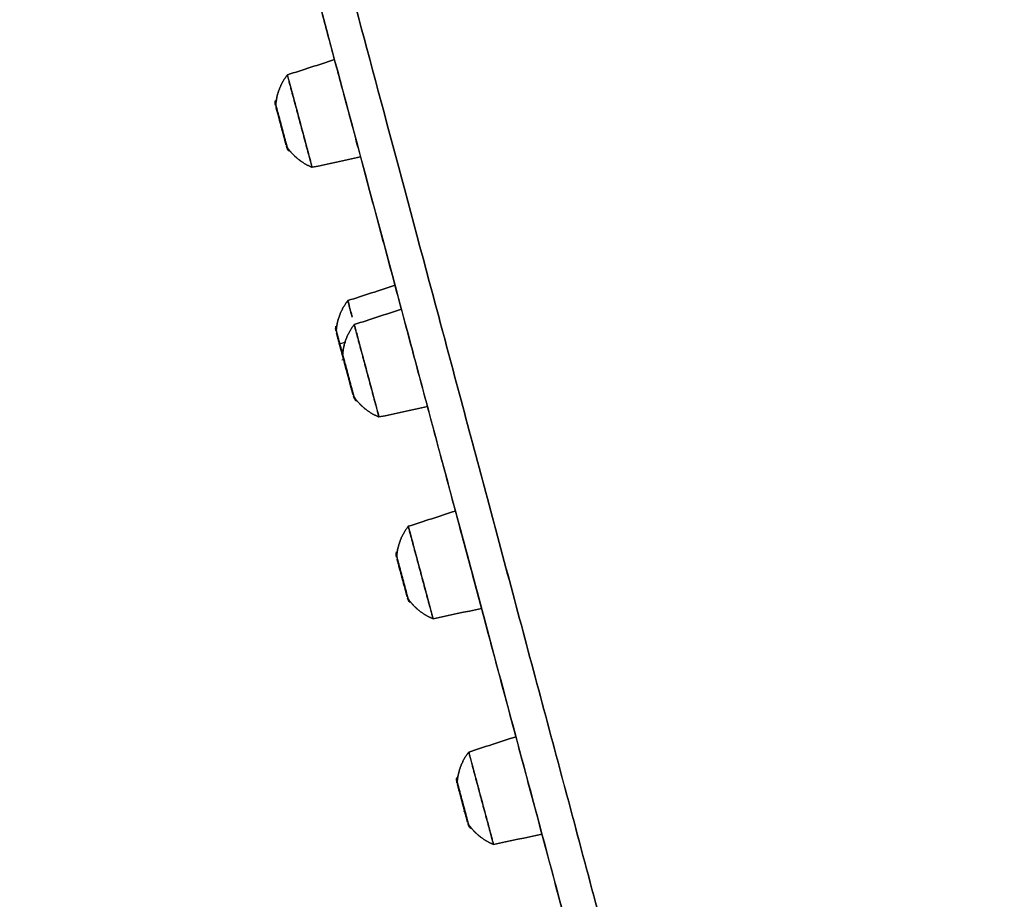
# Model space of a CAD drawing. Header units: inches. Extents: x 1105 to 1525, y -292 to 302.
# Drawn here: x 1392.02 to 1419.73, y 52.12 to 76.97 of the extents above; entities that cross this region are included whole.
import ezdxf

# ---------------------------------------------------------------- set-up
doc = ezdxf.new("R2010")
doc.units = ezdxf.units.IN
doc.header["$LTSCALE"] = 2.42
doc.header["$MEASUREMENT"] = 0
doc.header["$PDMODE"] = 3
doc.header["$PDSIZE"] = 0.3125
doc.layers.get('0').update_dxf_attribs({"linetype": 'CONTINUOUS'})
doc.layers.get('Defpoints').update_dxf_attribs({"linetype": 'CONTINUOUS'})
doc.layers.add('DIM', color=3, linetype='CONTINUOUS', lineweight=18)
doc.styles.get("Standard").update_dxf_attribs({"font": 'arial.ttf', "width": 0.8})
doc.dimstyles.new('ISO-25', dxfattribs={"dimtxt": 5, "dimasz": 2.5, "dimexe": 1.25, "dimexo": 0.625, "dimgap": 2, "dimtad": 1, "dimtih": 1, "dimtoh": 1, "dimdec": 1, "dimdsep": 46, "dimtxsty": 'Standard', "dimcen": 0, "dimclrd": 3, "dimclre": 3, "dimclrt": 4, "dimadec": 0, "dimazin": 0, "dimtfac": 1, "dimtdec": 1, "dimtmove": 0, "dimatfit": 3, "dimfxl": 1, "dimarcsym": 0})

# ---------------------------------------------------------------- blocks, each defined once
blk = doc.blocks.new('*D5')
at = {"layer": 'Defpoints', "color": 0, "transparency": 16777216}
for p in [(1398.948, 98.392), (1453.97, -172.568), (1384.677, -186.639)]:
    blk.add_point(p, dxfattribs=at)
at = {"layer": 'DIM', "color": 3, "lineweight": -2, "transparency": 16777216}
for p, q in [((1398.336, 98.268), (1328.43, 84.072)), ((1330.65, 79.421), (1356.242, -46.606)), ((1383.682, -181.739), (1358.091, -55.712)), ((1453.358, -172.693), (1383.452, -186.888))]:
    blk.add_line(p, q, dxfattribs=at)
at = {"layer": 'DIM', "color": 3, "transparency": 16777216}
for points in [[(1331.467, 79.587), (1329.833, 79.255), (1329.655, 84.321)], [(1384.499, -181.573), (1382.866, -181.905), (1384.677, -186.639)]]:
    blk.add_solid(points, dxfattribs=at)
at = {"layer": 'DIM', "color": 4, "transparency": 16777216, "insert": (1357.166, -51.159), "char_height": 5, "attachment_point": 5}
blk.add_mtext('276.5', dxfattribs=at)

msp = doc.modelspace()

# ---------------------------------------------------------------- linework, layer by layer
at = {"linetype": 'Continuous', "lineweight": 18, "extrusion": (0, 1, 0)}
for p, q in [((1401.224, 67.858), (1401.024, 67.789)), ((1401.123, 67.358), (1401.192, 67.371)), ((1404.555, 54.61), (1404.614, 54.622))]:
    msp.add_line(p, q, dxfattribs=at)
at = {"linetype": 'Continuous', "lineweight": 18}
for points, degree, knots in [([(1396.102, 97.533), (1396.116, 97.482), (1396.179, 97.247), (1396.48, 96.122), (1397.315, 93.007), (1398.669, 87.949), (1400.035, 82.851), (1401.188, 78.544), (1402.462, 73.789), (1403.842, 68.637), (1405.317, 63.133), (1406.87, 57.334), (1408.218, 52.3), (1409.321, 48.182), (1410.438, 44.012), (1411.855, 38.724), (1412.999, 34.452), (1413.571, 32.316)], 3, [0, 0, 0, 0, 0.037582, 0.101744, 0.230066, 0.358388, 0.422549, 0.486711, 0.550872, 0.615033, 0.679194, 0.743355, 0.807516, 0.839597, 0.871678, 0.935839, 1, 1, 1, 1]), ([(1413.571, 32.316), (1412.999, 34.452), (1411.855, 38.724), (1410.155, 45.07), (1408.488, 51.293), (1406.87, 57.334), (1405.316, 63.134), (1403.842, 68.637), (1402.462, 73.79), (1401.189, 78.543), (1400.035, 82.852), (1399.011, 86.674), (1398.127, 89.972), (1397.393, 92.715), (1396.814, 94.877), (1396.396, 96.435), (1396.181, 97.237), (1396.118, 97.472), (1396.105, 97.524)], 3, [0, 0, 0, 0, 0.064296, 0.128593, 0.192889, 0.257185, 0.321481, 0.385778, 0.450074, 0.51437, 0.578667, 0.642963, 0.707259, 0.771555, 0.835852, 0.900148, 0.964444, 1, 1, 1, 1]), ([(1412.632, 32.107), (1410.937, 38.433), (1407.612, 50.843), (1404.48, 62.533), (1401.661, 73.054), (1399.263, 82.001), (1397.38, 89.031), (1396.082, 93.873), (1395.535, 95.916), (1395.46, 96.195)], 2, [0, 0, 0, 0.130629, 0.261259, 0.391888, 0.522517, 0.653147, 0.783776, 0.914405, 1, 1, 1]), ([(1395.501, 96.041), (1395.502, 96.038), (1395.558, 95.83), (1395.724, 95.209), (1396.135, 93.675), (1396.705, 91.547), (1397.428, 88.848), (1398.298, 85.602), (1399.306, 81.841), (1400.442, 77.601), (1401.696, 72.923), (1403.054, 67.851), (1404.506, 62.436), (1406.035, 56.728), (1407.628, 50.784), (1409.269, 44.659), (1410.942, 38.414), (1412.069, 34.21), (1412.632, 32.107)], 3, [0, 0, 0, 0, 0.000916, 0.067521, 0.134127, 0.200733, 0.267338, 0.333944, 0.40055, 0.467155, 0.533761, 0.600366, 0.666972, 0.733578, 0.800183, 0.866789, 0.933394, 1, 1, 1, 1]), ([(1399.583, 75.405), (1399.583, 75.405), (1399.585, 75.396), (1399.594, 75.363), (1399.601, 75.338), (1399.618, 75.273), (1399.629, 75.232), (1399.655, 75.137), (1399.669, 75.083), (1399.701, 74.962), (1399.719, 74.896), (1399.757, 74.754), (1399.778, 74.678), (1399.82, 74.52), (1399.842, 74.438), (1399.887, 74.271), (1399.91, 74.185), (1399.955, 74.015), (1399.978, 73.929), (1400.023, 73.762), (1400.045, 73.68), (1400.087, 73.522), (1400.108, 73.446), (1400.146, 73.304), (1400.163, 73.238), (1400.196, 73.117), (1400.21, 73.063), (1400.236, 72.968), (1400.247, 72.927), (1400.264, 72.862), (1400.271, 72.837), (1400.28, 72.804), (1400.282, 72.795), (1400.282, 72.795)], 3, [0, 0, 0, 0, 0.0625, 0.0625, 0.125, 0.125, 0.1875, 0.1875, 0.25, 0.25, 0.3125, 0.3125, 0.375, 0.375, 0.4375, 0.4375, 0.5, 0.5, 0.5625, 0.5625, 0.625, 0.625, 0.6875, 0.6875, 0.75, 0.75, 0.8125, 0.8125, 0.875, 0.875, 0.9375, 0.9375, 1, 1, 1, 1]), ([(1399.247, 74.686), (1399.241, 74.662), (1399.239, 74.637), (1399.239, 74.587), (1399.243, 74.562), (1399.249, 74.538)], 3, [0, 0, 0, 0, 0.5, 0.5, 1, 1, 1, 1]), ([(1399.249, 74.538), (1399.243, 74.562), (1399.239, 74.587), (1399.239, 74.637), (1399.241, 74.662), (1399.247, 74.686)], 3, [0, 0, 0, 0, 0.5, 0.5, 1, 1, 1, 1]), ([(1399.575, 73.366), (1399.575, 73.366), (1399.574, 73.37), (1399.57, 73.385), (1399.567, 73.396), (1399.559, 73.426), (1399.554, 73.445), (1399.542, 73.488), (1399.535, 73.513), (1399.521, 73.568), (1399.512, 73.598), (1399.495, 73.663), (1399.486, 73.697), (1399.467, 73.77), (1399.457, 73.807), (1399.436, 73.883), (1399.426, 73.922), (1399.405, 74), (1399.394, 74.039), (1399.374, 74.116), (1399.364, 74.153), (1399.344, 74.225), (1399.335, 74.26), (1399.318, 74.325), (1399.31, 74.355), (1399.295, 74.41), (1399.288, 74.435), (1399.277, 74.478), (1399.272, 74.497), (1399.264, 74.527), (1399.261, 74.538), (1399.257, 74.553), (1399.256, 74.557), (1399.256, 74.557)], 3, [0, 0, 0, 0, 0.06252, 0.06252, 0.12504, 0.12504, 0.187559, 0.187559, 0.250079, 0.250079, 0.312599, 0.312599, 0.375119, 0.375119, 0.437639, 0.437639, 0.500158, 0.500158, 0.562678, 0.562678, 0.625198, 0.625198, 0.687718, 0.687718, 0.750238, 0.750238, 0.812757, 0.812757, 0.875277, 0.875277, 0.937797, 0.937797, 1, 1, 1, 1]), ([(1399.56, 73.379), (1399.566, 73.355), (1399.576, 73.332), (1399.6, 73.288), (1399.615, 73.268), (1399.632, 73.25)], 3, [0, 0, 0, 0, 0.5, 0.5, 1, 1, 1, 1]), ([(1399.632, 73.25), (1399.615, 73.268), (1399.6, 73.288), (1399.576, 73.332), (1399.566, 73.355), (1399.56, 73.379)], 3, [0, 0, 0, 0, 0.5, 0.5, 1, 1, 1, 1]), ([(1401.413, 68.574), (1401.406, 68.599), (1401.4, 68.624), (1401.377, 68.708), (1401.363, 68.762), (1401.337, 68.857), (1401.326, 68.898), (1401.309, 68.963), (1401.302, 68.988), (1401.293, 69.021), (1401.291, 69.03), (1401.291, 69.03)], 3, [0, 0, 0, 0, 0.089409, 0.089409, 0.317056, 0.317056, 0.544704, 0.544704, 0.772352, 0.772352, 1, 1, 1, 1]), ([(1401.291, 69.03), (1401.291, 69.03), (1401.293, 69.021), (1401.302, 68.988), (1401.309, 68.963), (1401.326, 68.898), (1401.337, 68.857), (1401.363, 68.762), (1401.377, 68.708), (1401.4, 68.624), (1401.406, 68.599), (1401.413, 68.574)], 3, [0, 0, 0, 0, 0.227648, 0.227648, 0.455296, 0.455296, 0.682943, 0.682943, 0.910591, 0.910591, 1, 1, 1, 1]), ([(1400.955, 68.311), (1400.95, 68.287), (1400.947, 68.262), (1400.947, 68.212), (1400.951, 68.187), (1400.957, 68.163)], 3, [0, 0, 0, 0, 0.5, 0.5, 1, 1, 1, 1]), ([(1400.957, 68.163), (1400.951, 68.187), (1400.947, 68.212), (1400.947, 68.262), (1400.95, 68.287), (1400.955, 68.311)], 3, [0, 0, 0, 0, 0.5, 0.5, 1, 1, 1, 1]), ([(1401.145, 67.504), (1401.138, 67.532), (1401.131, 67.559), (1401.113, 67.625), (1401.102, 67.664), (1401.082, 67.741), (1401.072, 67.778), (1401.053, 67.85), (1401.043, 67.885), (1401.026, 67.95), (1401.018, 67.98), (1401.003, 68.035), (1400.996, 68.06), (1400.985, 68.103), (1400.98, 68.122), (1400.972, 68.152), (1400.969, 68.163), (1400.965, 68.178), (1400.964, 68.182), (1400.964, 68.182)], 3, [0, 0, 0, 0, 0.080724, 0.080724, 0.195634, 0.195634, 0.310543, 0.310543, 0.425453, 0.425453, 0.540362, 0.540362, 0.655272, 0.655272, 0.770181, 0.770181, 0.885091, 0.885091, 1, 1, 1, 1]), ([(1401.472, 68.354), (1401.472, 68.354), (1401.474, 68.345), (1401.483, 68.312), (1401.49, 68.287), (1401.508, 68.222), (1401.518, 68.181), (1401.544, 68.086), (1401.558, 68.032), (1401.591, 67.911), (1401.609, 67.845), (1401.647, 67.703), (1401.667, 67.627), (1401.709, 67.469), (1401.731, 67.387), (1401.776, 67.22), (1401.799, 67.134), (1401.845, 66.963), (1401.868, 66.878), (1401.912, 66.711), (1401.934, 66.628), (1401.977, 66.471), (1401.997, 66.395), (1402.035, 66.253), (1402.053, 66.187), (1402.085, 66.066), (1402.1, 66.011), (1402.125, 65.917), (1402.136, 65.876), (1402.154, 65.811), (1402.16, 65.786), (1402.169, 65.752), (1402.171, 65.744), (1402.171, 65.744)], 3, [0, 0, 0, 0, 0.0625, 0.0625, 0.125, 0.125, 0.1875, 0.1875, 0.25, 0.25, 0.3125, 0.3125, 0.375, 0.375, 0.4375, 0.4375, 0.5, 0.5, 0.5625, 0.5625, 0.625, 0.625, 0.6875, 0.6875, 0.75, 0.75, 0.8125, 0.8125, 0.875, 0.875, 0.9375, 0.9375, 1, 1, 1, 1]), ([(1401.152, 67.437), (1401.133, 67.506), (1401.054, 67.803), (1400.97, 68.115), (1400.97, 68.115)], 2, [0, 0, 0, 0.148687, 0.574343, 1, 1, 1]), ([(1400.97, 68.115), (1400.97, 68.115), (1400.971, 68.112), (1400.975, 68.098), (1400.977, 68.088), (1400.984, 68.062), (1400.989, 68.045), (1400.999, 68.006), (1401.005, 67.984), (1401.018, 67.935), (1401.026, 67.908), (1401.041, 67.85), (1401.049, 67.819), (1401.067, 67.755), (1401.076, 67.721), (1401.094, 67.653), (1401.103, 67.618), (1401.122, 67.549), (1401.131, 67.514), (1401.144, 67.465), (1401.148, 67.451), (1401.152, 67.437)], 3, [0, 0, 0, 0, 0.106151, 0.106151, 0.212303, 0.212303, 0.318454, 0.318454, 0.424606, 0.424606, 0.530757, 0.530757, 0.636909, 0.636909, 0.74306, 0.74306, 0.849212, 0.849212, 0.955363, 0.955363, 1, 1, 1, 1]), ([(1401.464, 66.315), (1401.464, 66.315), (1401.463, 66.318), (1401.459, 66.334), (1401.456, 66.345), (1401.448, 66.375), (1401.443, 66.393), (1401.431, 66.437), (1401.425, 66.461), (1401.41, 66.517), (1401.402, 66.547), (1401.384, 66.612), (1401.375, 66.646), (1401.356, 66.718), (1401.346, 66.756), (1401.325, 66.832), (1401.315, 66.871), (1401.294, 66.949), (1401.284, 66.988), (1401.263, 67.065), (1401.253, 67.102), (1401.234, 67.174), (1401.225, 67.209), (1401.207, 67.274), (1401.199, 67.304), (1401.184, 67.359), (1401.178, 67.384), (1401.166, 67.427), (1401.161, 67.446), (1401.153, 67.475), (1401.15, 67.487), (1401.146, 67.502), (1401.145, 67.506), (1401.145, 67.506)], 3, [0, 0, 0, 0, 0.06252, 0.06252, 0.12504, 0.12504, 0.187559, 0.187559, 0.250079, 0.250079, 0.312599, 0.312599, 0.375119, 0.375119, 0.437639, 0.437639, 0.500158, 0.500158, 0.562678, 0.562678, 0.625198, 0.625198, 0.687718, 0.687718, 0.750238, 0.750238, 0.812757, 0.812757, 0.875277, 0.875277, 0.937797, 0.937797, 1, 1, 1, 1]), ([(1401.151, 67.439), (1401.151, 67.439), (1401.152, 67.436), (1401.156, 67.422), (1401.158, 67.412), (1401.166, 67.385), (1401.17, 67.369), (1401.18, 67.33), (1401.186, 67.308), (1401.199, 67.259), (1401.207, 67.232), (1401.222, 67.174), (1401.231, 67.143), (1401.248, 67.079), (1401.257, 67.045), (1401.275, 66.977), (1401.284, 66.942), (1401.303, 66.872), (1401.312, 66.838), (1401.331, 66.769), (1401.34, 66.736), (1401.357, 66.672), (1401.365, 66.641), (1401.381, 66.583), (1401.388, 66.556), (1401.401, 66.507), (1401.407, 66.484), (1401.417, 66.446), (1401.422, 66.429), (1401.429, 66.402), (1401.432, 66.392), (1401.435, 66.379), (1401.436, 66.375), (1401.436, 66.375)], 3, [0, 0, 0, 0, 0.0625, 0.0625, 0.125, 0.125, 0.1875, 0.1875, 0.25, 0.25, 0.3125, 0.3125, 0.375, 0.375, 0.4375, 0.4375, 0.5, 0.5, 0.5625, 0.5625, 0.625, 0.625, 0.6875, 0.6875, 0.75, 0.75, 0.8125, 0.8125, 0.875, 0.875, 0.9375, 0.9375, 1, 1, 1, 1]), ([(1401.522, 66.198), (1401.504, 66.217), (1401.489, 66.237), (1401.465, 66.28), (1401.455, 66.304), (1401.449, 66.328)], 3, [0, 0, 0, 0, 0.5, 0.5, 1, 1, 1, 1]), ([(1401.449, 66.328), (1401.455, 66.304), (1401.465, 66.28), (1401.489, 66.237), (1401.504, 66.217), (1401.522, 66.198)], 3, [0, 0, 0, 0, 0.5, 0.5, 1, 1, 1, 1]), ([(1402.999, 62.655), (1402.999, 62.655), (1403.002, 62.646), (1403.01, 62.613), (1403.017, 62.588), (1403.035, 62.523), (1403.045, 62.482), (1403.071, 62.387), (1403.085, 62.333), (1403.118, 62.212), (1403.136, 62.146), (1403.174, 62.004), (1403.194, 61.928), (1403.236, 61.77), (1403.258, 61.688), (1403.303, 61.521), (1403.326, 61.435), (1403.372, 61.264), (1403.395, 61.179), (1403.44, 61.012), (1403.462, 60.929), (1403.504, 60.772), (1403.524, 60.696), (1403.562, 60.554), (1403.58, 60.488), (1403.612, 60.367), (1403.627, 60.312), (1403.652, 60.218), (1403.663, 60.177), (1403.681, 60.112), (1403.687, 60.087), (1403.696, 60.054), (1403.698, 60.045), (1403.698, 60.045)], 3, [0, 0, 0, 0, 0.0625, 0.0625, 0.125, 0.125, 0.1875, 0.1875, 0.25, 0.25, 0.3125, 0.3125, 0.375, 0.375, 0.4375, 0.4375, 0.5, 0.5, 0.5625, 0.5625, 0.625, 0.625, 0.6875, 0.6875, 0.75, 0.75, 0.8125, 0.8125, 0.875, 0.875, 0.9375, 0.9375, 1, 1, 1, 1]), ([(1402.664, 61.936), (1402.658, 61.912), (1402.655, 61.887), (1402.656, 61.837), (1402.659, 61.812), (1402.665, 61.788)], 3, [0, 0, 0, 0, 0.5, 0.5, 1, 1, 1, 1]), ([(1402.665, 61.788), (1402.659, 61.812), (1402.656, 61.837), (1402.655, 61.887), (1402.658, 61.912), (1402.664, 61.936)], 3, [0, 0, 0, 0, 0.5, 0.5, 1, 1, 1, 1]), ([(1402.991, 60.616), (1402.991, 60.616), (1402.99, 60.619), (1402.986, 60.635), (1402.983, 60.646), (1402.975, 60.676), (1402.97, 60.694), (1402.958, 60.738), (1402.952, 60.762), (1402.937, 60.818), (1402.929, 60.848), (1402.911, 60.913), (1402.902, 60.947), (1402.883, 61.019), (1402.873, 61.057), (1402.852, 61.133), (1402.842, 61.172), (1402.821, 61.25), (1402.811, 61.289), (1402.79, 61.366), (1402.78, 61.403), (1402.761, 61.475), (1402.752, 61.51), (1402.734, 61.575), (1402.726, 61.605), (1402.711, 61.66), (1402.705, 61.685), (1402.693, 61.728), (1402.688, 61.747), (1402.68, 61.776), (1402.677, 61.788), (1402.673, 61.803), (1402.672, 61.807), (1402.672, 61.807)], 3, [0, 0, 0, 0, 0.06252, 0.06252, 0.12504, 0.12504, 0.187559, 0.187559, 0.250079, 0.250079, 0.312599, 0.312599, 0.375119, 0.375119, 0.437639, 0.437639, 0.500159, 0.500159, 0.562678, 0.562678, 0.625198, 0.625198, 0.687718, 0.687718, 0.750238, 0.750238, 0.812758, 0.812758, 0.875277, 0.875277, 0.937797, 0.937797, 1, 1, 1, 1]), ([(1402.678, 61.74), (1402.678, 61.74), (1402.679, 61.737), (1402.683, 61.723), (1402.685, 61.713), (1402.693, 61.687), (1402.697, 61.67), (1402.707, 61.631), (1402.713, 61.609), (1402.727, 61.56), (1402.734, 61.533), (1402.749, 61.475), (1402.758, 61.444), (1402.775, 61.38), (1402.784, 61.346), (1402.802, 61.278), (1402.811, 61.243), (1402.83, 61.174), (1402.839, 61.139), (1402.858, 61.07), (1402.867, 61.037), (1402.884, 60.973), (1402.892, 60.942), (1402.908, 60.884), (1402.915, 60.857), (1402.928, 60.808), (1402.934, 60.785), (1402.944, 60.747), (1402.949, 60.73), (1402.956, 60.704), (1402.959, 60.693), (1402.962, 60.68), (1402.963, 60.676), (1402.963, 60.676)], 3, [0, 0, 0, 0, 0.0625, 0.0625, 0.125, 0.125, 0.1875, 0.1875, 0.25, 0.25, 0.3125, 0.3125, 0.375, 0.375, 0.4375, 0.4375, 0.5, 0.5, 0.5625, 0.5625, 0.625, 0.625, 0.6875, 0.6875, 0.75, 0.75, 0.8125, 0.8125, 0.875, 0.875, 0.9375, 0.9375, 1, 1, 1, 1]), ([(1402.976, 60.629), (1402.982, 60.605), (1402.992, 60.581), (1403.016, 60.538), (1403.031, 60.518), (1403.049, 60.5)], 3, [0, 0, 0, 0, 0.5, 0.5, 1, 1, 1, 1]), ([(1403.049, 60.5), (1403.031, 60.518), (1403.016, 60.538), (1402.992, 60.581), (1402.982, 60.605), (1402.976, 60.629)], 3, [0, 0, 0, 0, 0.5, 0.5, 1, 1, 1, 1]), ([(1404.707, 56.279), (1404.707, 56.279), (1404.71, 56.271), (1404.719, 56.238), (1404.725, 56.213), (1404.743, 56.147), (1404.754, 56.107), (1404.779, 56.012), (1404.794, 55.958), (1404.826, 55.837), (1404.844, 55.771), (1404.882, 55.629), (1404.902, 55.553), (1404.944, 55.395), (1404.966, 55.313), (1405.011, 55.146), (1405.034, 55.06), (1405.08, 54.889), (1405.103, 54.804), (1405.148, 54.636), (1405.17, 54.554), (1405.212, 54.397), (1405.232, 54.321), (1405.27, 54.179), (1405.288, 54.113), (1405.32, 53.992), (1405.335, 53.937), (1405.36, 53.842), (1405.371, 53.802), (1405.389, 53.737), (1405.395, 53.712), (1405.404, 53.678), (1405.407, 53.67), (1405.407, 53.67)], 3, [0, 0, 0, 0, 0.0625, 0.0625, 0.125, 0.125, 0.1875, 0.1875, 0.25, 0.25, 0.3125, 0.3125, 0.375, 0.375, 0.4375, 0.4375, 0.5, 0.5, 0.5625, 0.5625, 0.625, 0.625, 0.6875, 0.6875, 0.75, 0.75, 0.8125, 0.8125, 0.875, 0.875, 0.9375, 0.9375, 1, 1, 1, 1]), ([(1404.372, 55.561), (1404.366, 55.537), (1404.363, 55.512), (1404.364, 55.462), (1404.367, 55.437), (1404.374, 55.413)], 3, [0, 0, 0, 0, 0.5, 0.5, 1, 1, 1, 1]), ([(1404.374, 55.413), (1404.367, 55.437), (1404.364, 55.462), (1404.363, 55.512), (1404.366, 55.537), (1404.372, 55.561)], 3, [0, 0, 0, 0, 0.5, 0.5, 1, 1, 1, 1]), ([(1404.699, 54.24), (1404.699, 54.24), (1404.698, 54.244), (1404.694, 54.26), (1404.691, 54.271), (1404.683, 54.301), (1404.678, 54.319), (1404.667, 54.362), (1404.66, 54.387), (1404.645, 54.442), (1404.637, 54.473), (1404.62, 54.538), (1404.61, 54.572), (1404.591, 54.644), (1404.581, 54.682), (1404.561, 54.758), (1404.55, 54.797), (1404.529, 54.875), (1404.519, 54.914), (1404.498, 54.991), (1404.488, 55.028), (1404.469, 55.1), (1404.46, 55.135), (1404.442, 55.199), (1404.434, 55.23), (1404.419, 55.285), (1404.413, 55.31), (1404.401, 55.353), (1404.396, 55.372), (1404.388, 55.401), (1404.385, 55.413), (1404.381, 55.428), (1404.38, 55.432), (1404.38, 55.432)], 3, [0, 0, 0, 0, 0.06252, 0.06252, 0.12504, 0.12504, 0.187559, 0.187559, 0.250079, 0.250079, 0.312599, 0.312599, 0.375119, 0.375119, 0.437639, 0.437639, 0.500158, 0.500158, 0.562678, 0.562678, 0.625198, 0.625198, 0.687718, 0.687718, 0.750238, 0.750238, 0.812757, 0.812757, 0.875277, 0.875277, 0.937797, 0.937797, 1, 1, 1, 1]), ([(1404.684, 54.254), (1404.691, 54.23), (1404.7, 54.206), (1404.725, 54.163), (1404.74, 54.142), (1404.757, 54.124)], 3, [0, 0, 0, 0, 0.5, 0.5, 1, 1, 1, 1]), ([(1404.757, 54.124), (1404.74, 54.142), (1404.725, 54.163), (1404.7, 54.206), (1404.691, 54.23), (1404.684, 54.254)], 3, [0, 0, 0, 0, 0.5, 0.5, 1, 1, 1, 1])]:
    msp.add_open_spline(points, degree=degree, knots=knots, dxfattribs=at)
for points, degree in [([(1399.583, 75.405), (1400.027, 75.549), (1400.471, 75.693), (1400.915, 75.838)], 3), ([(1400.915, 75.838), (1400.471, 75.693), (1400.027, 75.549), (1399.583, 75.405)], 3), ([(1399.547, 73.427), (1399.547, 73.427), (1399.464, 73.737), (1399.346, 74.178), (1399.262, 74.491), (1399.262, 74.491)], 2), ([(1401.652, 73.087), (1401.195, 72.989), (1400.739, 72.892), (1400.282, 72.795)], 3), ([(1400.282, 72.795), (1400.739, 72.892), (1401.195, 72.989), (1401.652, 73.087)], 3), ([(1401.291, 69.03), (1401.735, 69.174), (1402.179, 69.318), (1402.623, 69.463)], 3), ([(1402.623, 69.463), (1402.179, 69.318), (1401.735, 69.174), (1401.291, 69.03)], 3), ([(1401.472, 68.354), (1401.916, 68.498), (1402.36, 68.642), (1402.804, 68.786)], 3), ([(1402.804, 68.786), (1402.36, 68.642), (1401.916, 68.498), (1401.472, 68.354)], 3), ([(1401.436, 66.375), (1401.436, 66.375), (1401.353, 66.686), (1401.235, 67.127), (1401.151, 67.439), (1401.151, 67.439)], 2), ([(1403.541, 66.035), (1403.085, 65.938), (1402.628, 65.841), (1402.171, 65.744)], 3), ([(1402.171, 65.744), (1402.628, 65.841), (1403.085, 65.938), (1403.541, 66.035)], 3), ([(1402.999, 62.655), (1403.443, 62.799), (1403.887, 62.943), (1404.331, 63.087)], 3), ([(1404.331, 63.087), (1403.887, 62.943), (1403.443, 62.799), (1402.999, 62.655)], 3), ([(1402.963, 60.676), (1402.963, 60.676), (1402.88, 60.987), (1402.762, 61.428), (1402.678, 61.74), (1402.678, 61.74)], 2), ([(1405.068, 60.336), (1404.612, 60.239), (1404.155, 60.142), (1403.698, 60.045)], 3), ([(1403.698, 60.045), (1404.155, 60.142), (1404.612, 60.239), (1405.068, 60.336)], 3), ([(1404.707, 56.279), (1405.151, 56.424), (1405.595, 56.568), (1406.04, 56.712)], 3), ([(1406.04, 56.712), (1405.595, 56.568), (1405.151, 56.424), (1404.707, 56.279)], 3), ([(1404.671, 54.301), (1404.671, 54.301), (1404.588, 54.612), (1404.47, 55.053), (1404.386, 55.365), (1404.386, 55.365)], 2), ([(1406.777, 53.961), (1406.32, 53.864), (1405.863, 53.767), (1405.407, 53.67)], 3), ([(1405.407, 53.67), (1405.863, 53.767), (1406.32, 53.864), (1406.777, 53.961)], 3)]:
    msp.add_open_spline(points, degree=degree, dxfattribs=at)
for points, weights in [([(1399.583, 75.405), (1399.391, 75.159), (1399.279, 74.868), (1399.256, 74.557)], [1.07658400383, 1.04568796523, 1.04568796523, 1.07658400384]), ([(1399.256, 74.557), (1399.279, 74.868), (1399.391, 75.159), (1399.583, 75.405)], [1.07658400384, 1.04568796523, 1.04568796523, 1.07658400383]), ([(1399.659, 75.12), (1399.715, 74.91), (1399.792, 74.626), (1399.874, 74.319)], [1.03434597152, 1.06453749711, 1.15009013269, 1.29100387826]), ([(1400.012, 73.804), (1400.105, 73.457), (1400.186, 73.153), (1400.237, 72.965)], [1.25317957644, 1.10889270445, 1.03214567207, 1.0229384793]), ([(1399.575, 73.366), (1399.75, 73.108), (1399.993, 72.912), (1400.282, 72.795)], [1.07658400384, 1.04568796523, 1.04568796523, 1.07658400384]), ([(1400.282, 72.795), (1399.993, 72.912), (1399.75, 73.108), (1399.575, 73.366)], [1.07658400384, 1.04568796523, 1.04568796523, 1.07658400384]), ([(1400.964, 68.182), (1400.987, 68.493), (1401.099, 68.784), (1401.291, 69.03)], [1.07658400384, 1.04568796524, 1.04568796523, 1.07658400383]), ([(1401.291, 69.03), (1401.099, 68.784), (1400.987, 68.493), (1400.964, 68.182)], [1.07658400383, 1.04568796523, 1.04568796524, 1.07658400384]), ([(1401.415, 68.567), (1401.335, 68.866), (1401.291, 69.03), (1401.291, 69.03)], [1.06720953892, 1.00394857858, 1.00707340021, 1.07658400383]), ([(1401.472, 68.354), (1401.28, 68.108), (1401.168, 67.817), (1401.145, 67.506)], [1.07658400383, 1.04568796523, 1.04568796523, 1.07658400384]), ([(1401.145, 67.506), (1401.168, 67.817), (1401.28, 68.108), (1401.472, 68.354)], [1.07658400384, 1.04568796524, 1.04568796523, 1.07658400383]), ([(1401.549, 68.069), (1401.602, 67.868), (1401.674, 67.599), (1401.753, 67.306)], [1.03434597153, 1.06314565363, 1.14231975585, 1.27186827818]), ([(1401.891, 66.792), (1401.974, 66.481), (1402.05, 66.199), (1402.104, 65.997)], [1.27186905678, 1.13552890673, 1.05498324697, 1.03023207751]), ([(1401.464, 66.315), (1401.64, 66.057), (1401.882, 65.861), (1402.171, 65.744)], [1.07658400384, 1.04568796523, 1.04568796523, 1.07658400384]), ([(1402.171, 65.744), (1401.882, 65.861), (1401.64, 66.057), (1401.464, 66.315)], [1.07658400384, 1.04568796523, 1.04568796523, 1.07658400384]), ([(1401.99, 66.42), (1401.99, 66.42), (1401.988, 66.429), (1401.983, 66.448)], [1.07658400383, 1.05974147115, 1.04679645309, 1.03774894965]), ([(1402.154, 65.808), (1402.166, 65.765), (1402.171, 65.744), (1402.171, 65.744)], [1.02707077303, 1.03478297953, 1.0512873898, 1.07658400383]), ([(1402.999, 62.655), (1402.807, 62.409), (1402.695, 62.118), (1402.672, 61.807)], [1.07658400384, 1.04568796523, 1.04568796523, 1.07658400383]), ([(1402.672, 61.807), (1402.695, 62.118), (1402.807, 62.409), (1402.999, 62.655)], [1.07658400383, 1.04568796523, 1.04568796524, 1.07658400384]), ([(1403.076, 62.37), (1403.129, 62.169), (1403.201, 61.9), (1403.28, 61.607)], [1.03434597153, 1.06314565364, 1.14231975584, 1.27186827815]), ([(1402.675, 61.794), (1402.673, 61.803), (1402.672, 61.807), (1402.672, 61.807)], [1.03775035945, 1.04679779782, 1.05974234594, 1.07658400383]), ([(1403.418, 61.093), (1403.515, 60.73), (1403.6, 60.411), (1403.653, 60.214)], [1.27186905682, 1.11551234191, 1.03253548274, 1.0229384793]), ([(1402.991, 60.616), (1402.991, 60.616), (1402.99, 60.62), (1402.988, 60.628)], [1.07658400383, 1.0597405456, 1.04679503036, 1.03774745812]), ([(1402.991, 60.616), (1403.167, 60.358), (1403.409, 60.162), (1403.698, 60.045)], [1.07658400384, 1.04568796523, 1.04568796523, 1.07658400383]), ([(1403.698, 60.045), (1403.409, 60.162), (1403.167, 60.358), (1402.991, 60.616)], [1.07658400383, 1.04568796523, 1.04568796523, 1.07658400384]), ([(1404.707, 56.279), (1404.516, 56.034), (1404.403, 55.743), (1404.38, 55.432)], [1.07658400383, 1.04568796523, 1.04568796523, 1.07658400384]), ([(1404.38, 55.432), (1404.403, 55.743), (1404.516, 56.034), (1404.707, 56.279)], [1.07658400384, 1.04568796523, 1.04568796523, 1.07658400383]), ([(1404.784, 55.995), (1404.838, 55.792), (1404.911, 55.519), (1404.991, 55.223)], [1.03434597153, 1.06347209512, 1.14412108885, 1.27629295273]), ([(1404.384, 55.419), (1404.381, 55.428), (1404.38, 55.432), (1404.38, 55.432)], [1.03775035944, 1.04679779352, 1.05974233366, 1.07658397988]), ([(1405.129, 54.708), (1405.225, 54.349), (1405.309, 54.034), (1405.361, 53.839)], [1.26678724653, 1.11371389908, 1.03243097667, 1.02293847929]), ([(1404.699, 54.24), (1404.875, 53.983), (1405.118, 53.787), (1405.407, 53.67)], [1.07658400384, 1.04568796523, 1.04568796523, 1.07658400384]), ([(1405.407, 53.67), (1405.118, 53.787), (1404.875, 53.983), (1404.699, 54.24)], [1.07658400384, 1.04568796523, 1.04568796523, 1.07658400384]), ([(1405.39, 53.734), (1405.401, 53.691), (1405.407, 53.67), (1405.407, 53.67)], [1.02707077303, 1.03478297953, 1.0512873898, 1.07658400383])]:
    msp.add_rational_spline(points, weights, degree=3, dxfattribs=at)
for points, weights, knots in [([(1400.282, 72.795), (1400.282, 72.795), (1400.125, 73.38), (1399.932, 74.1), (1399.74, 74.82), (1399.583, 75.405), (1399.583, 75.405)], [1.07658400383, 0.941849442201, 1.05653471293, 1.42063981603, 1.05653471293, 0.941849442201, 1.07658400383], [0, 0, 0, 0, 0.5, 0.5, 0.5, 1, 1, 1, 1]), ([(1399.256, 74.557), (1399.256, 74.557), (1399.327, 74.29), (1399.415, 73.961), (1399.503, 73.633), (1399.575, 73.366), (1399.575, 73.366)], [1.07658400384, 0.941849442204, 1.05653471294, 1.42063981604, 1.05665024896, 0.941922250038, 1.07645581927], [0, 0, 0, 0, 0.500079, 0.500079, 0.500079, 1, 1, 1, 1]), ([(1400.964, 68.182), (1400.964, 68.182), (1401.035, 67.915), (1401.123, 67.586), (1401.131, 67.559), (1401.138, 67.532), (1401.145, 67.505)], [1.07658400383, 0.941849442198, 1.05653471293, 1.42063981603, 1.38161252659, 1.34545082833, 1.31215472123], [0, 0, 0, 0, 0.90319, 0.90319, 0.90319, 1, 1, 1, 1]), ([(1402.171, 65.744), (1402.171, 65.744), (1402.015, 66.329), (1401.822, 67.049), (1401.629, 67.769), (1401.472, 68.354), (1401.472, 68.354)], [1.07658400383, 0.9418494422, 1.05653471293, 1.42063981603, 1.05653471293, 0.9418494422, 1.07658400383], [0, 0, 0, 0, 0.5, 0.5, 0.5, 1, 1, 1, 1]), ([(1401.145, 67.506), (1401.145, 67.506), (1401.216, 67.239), (1401.304, 66.91), (1401.393, 66.582), (1401.464, 66.315), (1401.464, 66.315)], [1.07658400384, 0.941849442203, 1.05653471294, 1.42063981603, 1.05665026579, 0.941922260649, 1.07645580061], [0, 0, 0, 0, 0.500079, 0.500079, 0.500079, 1, 1, 1, 1]), ([(1403.698, 60.045), (1403.698, 60.045), (1403.542, 60.63), (1403.349, 61.35), (1403.156, 62.07), (1402.999, 62.655), (1402.999, 62.655)], [1.07658400383, 0.9418494422, 1.05653471293, 1.42063981603, 1.05653471293, 0.9418494422, 1.07658400383], [0, 0, 0, 0, 0.5, 0.5, 0.5, 1, 1, 1, 1]), ([(1402.672, 61.807), (1402.672, 61.807), (1402.743, 61.54), (1402.832, 61.211), (1402.92, 60.883), (1402.991, 60.616), (1402.991, 60.616)], [1.07658400383, 0.941849442201, 1.05653471293, 1.42063981603, 1.05665031725, 0.94192229309, 1.07645574354], [0, 0, 0, 0, 0.500079, 0.500079, 0.500079, 1, 1, 1, 1]), ([(1405.407, 53.67), (1405.407, 53.67), (1405.25, 54.255), (1405.057, 54.975), (1404.864, 55.695), (1404.707, 56.279), (1404.707, 56.279)], [1.07658400383, 0.9418494422, 1.05653471293, 1.42063981603, 1.05653471293, 0.9418494422, 1.07658400383], [0, 0, 0, 0, 0.5, 0.5, 0.5, 1, 1, 1, 1]), ([(1404.38, 55.432), (1404.38, 55.432), (1404.452, 55.165), (1404.54, 54.836), (1404.628, 54.508), (1404.699, 54.241), (1404.699, 54.24)], [1.07658400384, 0.941849442204, 1.05653471294, 1.42063981603, 1.05665025094, 0.941922251286, 1.07645581708], [0, 0, 0, 0, 0.500079, 0.500079, 0.500079, 1, 1, 1, 1])]:
    msp.add_rational_spline(points, weights, degree=3, knots=knots, dxfattribs=at)

# ---------------------------------------------------------------- dimensions: what is measured, and where the dimension line sits
at = {"layer": 'DIM'}
dim = msp.add_aligned_dim(p1=(1398.948, 98.392), p2=(1453.97, -172.568), distance=-70.707, dimstyle='ISO-25', override={"dimasz": 5, "dimtad": 0}, dxfattribs=at)
dim.commit()
dim.dimension.update_dxf_attribs({"geometry": '*D5', "text_midpoint": (1357.166, -51.159)})

doc.saveas('drawing.dxf')
